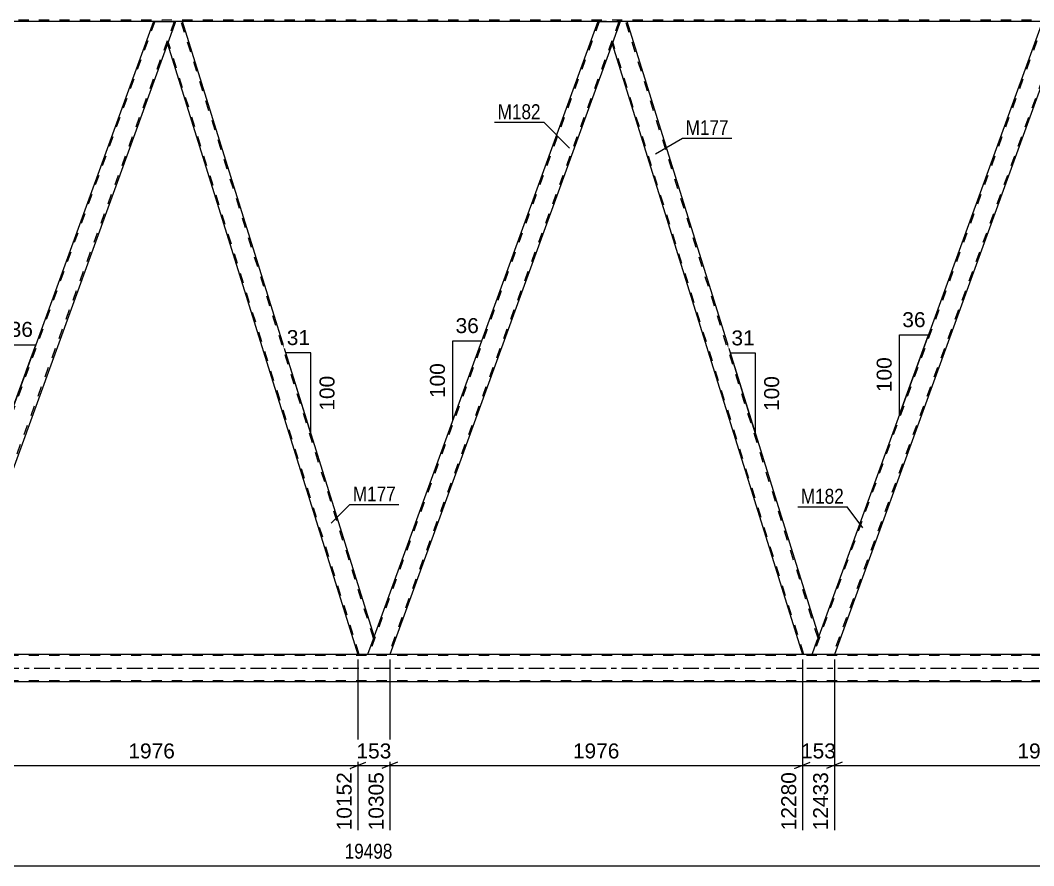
# Model space of a CAD drawing. Header units: millimetres. Extents: x 0 to 841, y 0 to 594.
# Drawn here: x 352.7 to 546.7, y 265.9 to 427.9 of the extents above; entities that cross this region are included whole.
import ezdxf

# ---------------------------------------------------------------- set-up
doc = ezdxf.new("R2010")
doc.units = ezdxf.units.MM
doc.linetypes.add('DXK_LINE_DOT2', pattern=[3.9198, 1.9599, -1.9599])
doc.linetypes.add('DXK_LINE_DOT3', pattern=[5.9187, 2.979, -0.9799, 0.9799, -0.9799])
doc.styles.add('Arial', font='ARIAL.TTF', dxfattribs={"height": 0.2})
doc.styles.add('Arial Narrow', font='ARIALN.TTF', dxfattribs={"height": 0.2})

# ---------------------------------------------------------------- blocks, each defined once
blk = doc.blocks.new('Part-717034467-3834 - 3663')
at = {"color": 7, "linetype": 'DXK_LINE_DOT2'}
for p, q in [((744.3, 306.19), (59.41, 306.19)), ((598.16, 306.43), (327.55, 306.43)), ((744.3, 301.39), (59.41, 301.39))]:
    blk.add_line(p, q, dxfattribs=at)
at = {"color": 2, "linetype": 'Continuous'}
for p, q in [((582.96, 306.43), (342.75, 306.43)), ((582.96, 301.15), (342.75, 301.15))]:
    blk.add_line(p, q, dxfattribs=at)
at = {"color": 7, "linetype": 'DXK_LINE_DOT3'}
blk.add_line((59.41, 303.79), (744.3, 303.79), dxfattribs=at)
blk = doc.blocks.new('Part-717034467-3785 - 3663')
at = {"color": 7, "linetype": 'DXK_LINE_DOT2'}
for p, q in [((463.55, 427.65), (419.43, 306.43)), ((467.3, 427.65), (423.18, 306.43)), ((467.55, 427.65), (466.01, 423.4)), ((420.44, 309.9), (419.18, 306.43)), ((423.43, 306.43), (419.18, 306.43))]:
    blk.add_line(p, q, dxfattribs=at)
at = {"color": 2, "linetype": 'Continuous'}
for p, q in [((463.3, 427.65), (420.44, 309.9)), ((463.3, 427.65), (467.55, 427.65)), ((466.01, 423.4), (423.43, 306.43))]:
    blk.add_line(p, q, dxfattribs=at)
blk = doc.blocks.new('Part-717034467-3800 - 3663')
at = {"color": 2, "linetype": 'Continuous'}
for p, q in [((467.55, 427.65), (466.01, 423.4)), ((468.87, 427.65), (467.55, 427.65)), ((505.57, 309.9), (468.87, 427.65)), ((466.01, 423.4), (502.46, 306.43)), ((504.31, 306.43), (505.3, 309.16)), ((505.49, 309.68), (505.3, 309.16)), ((505.57, 309.9), (505.49, 309.68))]:
    blk.add_line(p, q, dxfattribs=at)
at = {"color": 7, "linetype": 'DXK_LINE_DOT2'}
for p, q in [((505.44, 309.53), (468.62, 427.65)), ((502.72, 306.43), (466.14, 423.77)), ((505.41, 309.44), (505.3, 309.16)), ((505.49, 309.68), (505.44, 309.53)), ((504.31, 306.43), (502.46, 306.43))]:
    blk.add_line(p, q, dxfattribs=at)
blk = doc.blocks.new('Part-717034467-3855 - 3663')
at = {"color": 7, "linetype": 'DXK_LINE_DOT2'}
for p, q in [((548.69, 427.65), (504.56, 306.43)), ((552.43, 427.65), (508.31, 306.43)), ((552.69, 427.65), (551.14, 423.4)), ((505.57, 309.9), (504.31, 306.43)), ((508.57, 306.43), (504.31, 306.43))]:
    blk.add_line(p, q, dxfattribs=at)
at = {"color": 2, "linetype": 'Continuous'}
for p, q in [((548.43, 427.65), (505.57, 309.9)), ((548.43, 427.65), (552.69, 427.65)), ((551.14, 423.4), (508.57, 306.43))]:
    blk.add_line(p, q, dxfattribs=at)
blk = doc.blocks.new('Part-717034467-3860 - 3663')
at = {"color": 2, "linetype": 'Continuous'}
for p, q in [((382.42, 427.65), (380.87, 423.4)), ((383.74, 427.65), (382.42, 427.65)), ((420.44, 309.9), (383.74, 427.65)), ((380.87, 423.4), (417.33, 306.43)), ((420.17, 309.16), (419.18, 306.43)), ((420.44, 309.9), (420.17, 309.16))]:
    blk.add_line(p, q, dxfattribs=at)
at = {"color": 7, "linetype": 'DXK_LINE_DOT2'}
for p, q in [((420.3, 309.53), (383.48, 427.65)), ((417.58, 306.43), (381.01, 423.77)), ((420.42, 309.84), (420.17, 309.16)), ((419.18, 306.43), (417.33, 306.43))]:
    blk.add_line(p, q, dxfattribs=at)
blk = doc.blocks.new('Part-717034467-3865 - 3663')
at = {"color": 7, "linetype": 'DXK_LINE_DOT2'}
for p, q in [((378.42, 427.65), (334.3, 306.43)), ((382.16, 427.65), (338.04, 306.43)), ((382.42, 427.65), (380.87, 423.4)), ((335.8, 311.25), (334.04, 306.43)), ((340.05, 311.25), (338.3, 306.43)), ((338.3, 306.43), (334.04, 306.43))]:
    blk.add_line(p, q, dxfattribs=at)
at = {"color": 2, "linetype": 'Continuous'}
for p, q in [((378.16, 427.65), (335.8, 311.25)), ((378.16, 427.65), (382.42, 427.65)), ((380.87, 423.4), (340.05, 311.25))]:
    blk.add_line(p, q, dxfattribs=at)
blk = doc.blocks.new('Part-717034467-3956 - 3663')
at = {"color": 7, "linetype": 'DXK_LINE_DOT2'}
for p, q in [((754.1, 427.89), (69.21, 427.89)), ((383.74, 427.65), (378.16, 427.65)), ((468.87, 427.65), (463.3, 427.65))]:
    blk.add_line(p, q, dxfattribs=at)
at = {"color": 2, "linetype": 'Continuous'}
for p, q in [((378.16, 427.65), (298.6, 427.65)), ((463.3, 427.65), (383.74, 427.65)), ((548.43, 427.65), (468.87, 427.65))]:
    blk.add_line(p, q, dxfattribs=at)
blk = doc.blocks.new('StraightDimension-717034467-4675 - 3663')
at = {"color": 7, "linetype": 'Continuous'}
for p, q in [((338.3, 305.43), (338.3, 274.95)), ((417.33, 305.43), (417.33, 272.73)), ((339.8, 285.75), (336.8, 284.55)), ((415.83, 284.55), (418.83, 285.75)), ((338.3, 285.15), (417.33, 285.15))]:
    blk.add_line(p, q, dxfattribs=at)
at = {"color": 0}
blk.add_wipeout([(382.86, 285.9), (382.86, 290.1), (372.77, 290.1), (372.77, 285.9)], dxfattribs=at)
at = {"color": 0, "linetype": 'Continuous'}
blk.add_wipeout([(416.73, 284.45), (412.53, 284.45), (412.53, 272.13), (416.73, 272.13)], dxfattribs=at)
at = {"color": 3, "style": 'Arial'}
blk.add_text('1976', height=2.865, dxfattribs=at).set_placement((373.37, 286.5))
at = {"color": 3, "linetype": 'Continuous', "style": 'Arial'}
blk.add_text('10152', height=2.865, rotation=90.0002, dxfattribs=at).set_placement((416.13, 272.73))
blk = doc.blocks.new('AngleDimension-717034467-21900 - 3663')
at = {"color": 7, "linetype": 'Continuous'}
for p, q in [((350.09, 365.75), (355.63, 365.75)), ((350.09, 350.53), (355.63, 365.75)), ((350.09, 350.53), (350.09, 365.75)), ((353.85, 360.86), (355.63, 365.75))]:
    blk.add_line(p, q, dxfattribs=at)
at = {"color": 0}
for points in [[(355.69, 366.65), (355.69, 370.85), (350.04, 370.85), (350.04, 366.65)], [(349.19, 362.07), (344.99, 362.07), (344.99, 354.2), (349.19, 354.2)]]:
    blk.add_wipeout(points, dxfattribs=at)
at = {"color": 3, "style": 'Arial'}
blk.add_text('36', height=2.865, dxfattribs=at).set_placement((350.64, 367.25))
blk.add_text('100', height=2.865, rotation=90.0002, dxfattribs=at).set_placement((348.59, 354.8))
blk = doc.blocks.new('StraightDimension-717034467-4603 - 3663')
at = {"color": 7, "linetype": 'Continuous'}
for p, q in [((502.46, 305.43), (502.46, 272.73)), ((508.57, 305.43), (508.57, 272.73)), ((500.96, 284.55), (503.96, 285.75)), ((510.07, 285.75), (507.07, 284.55)), ((502.46, 285.15), (508.57, 285.15))]:
    blk.add_line(p, q, dxfattribs=at)
at = {"color": 0}
blk.add_wipeout([(509.45, 285.9), (509.45, 290.1), (501.58, 290.1), (501.58, 285.9)], dxfattribs=at)
at = {"color": 0, "linetype": 'Continuous'}
blk.add_wipeout([(507.97, 284.45), (503.77, 284.45), (503.77, 272.13), (507.97, 272.13)], dxfattribs=at)
at = {"color": 3, "style": 'Arial'}
blk.add_text('153', height=2.865, dxfattribs=at).set_placement((502.18, 286.5))
at = {"color": 3, "linetype": 'Continuous', "style": 'Arial'}
blk.add_text('12433', height=2.865, rotation=90.0002, dxfattribs=at).set_placement((507.37, 272.73))
blk = doc.blocks.new('StraightDimension-717034467-5177 - 3663')
at = {"color": 7, "linetype": 'Continuous'}
blk.add_line((50.15, 265.94), (788.59, 265.94), dxfattribs=at)
at = {"color": 0}
blk.add_wipeout([(424.54, 266.69), (424.54, 270.89), (414.2, 270.89), (414.2, 266.69)], dxfattribs=at)
at = {"color": 3, "style": 'Arial Narrow'}
blk.add_text('19498', height=2.863, dxfattribs=at).set_placement((414.8, 267.29))
blk = doc.blocks.new('AngleDimension-717034467-21914 - 3663')
at = {"color": 7, "linetype": 'Continuous'}
for p, q in [((405.56, 357.62), (403.52, 364.18)), ((408.34, 364.18), (403.52, 364.18)), ((408.34, 348.71), (403.52, 364.18)), ((408.34, 348.71), (408.34, 364.18))]:
    blk.add_line(p, q, dxfattribs=at)
at = {"color": 0}
for points in [[(408.75, 365.08), (408.75, 369.28), (403.11, 369.28), (403.11, 365.08)], [(413.44, 360.38), (409.24, 360.38), (409.24, 352.51), (413.44, 352.51)]]:
    blk.add_wipeout(points, dxfattribs=at)
at = {"color": 3, "style": 'Arial'}
blk.add_text('31', height=2.865, dxfattribs=at).set_placement((403.71, 365.68))
blk.add_text('100', height=2.865, rotation=90.0002, dxfattribs=at).set_placement((412.84, 353.11))
blk = doc.blocks.new('StraightDimension-717034467-4579 - 3663')
at = {"color": 7, "linetype": 'Continuous'}
for p, q in [((508.57, 305.43), (508.57, 272.73)), ((587.6, 305.43), (587.6, 272.73)), ((510.07, 285.75), (507.07, 284.55)), ((586.1, 284.55), (589.1, 285.75)), ((508.57, 285.15), (587.6, 285.15))]:
    blk.add_line(p, q, dxfattribs=at)
at = {"color": 0}
blk.add_wipeout([(553.13, 285.9), (553.13, 290.1), (543.03, 290.1), (543.03, 285.9)], dxfattribs=at)
at = {"color": 0, "linetype": 'Continuous'}
blk.add_wipeout([(587, 284.45), (582.8, 284.45), (582.8, 272.13), (587, 272.13)], dxfattribs=at)
at = {"color": 3, "style": 'Arial'}
blk.add_text('1976', height=2.865, dxfattribs=at).set_placement((543.63, 286.5))
at = {"color": 3, "linetype": 'Continuous', "style": 'Arial'}
blk.add_text('14409', height=2.865, rotation=90.0002, dxfattribs=at).set_placement((586.4, 272.73))
blk = doc.blocks.new('StraightDimension-717034467-4627 - 3663')
at = {"color": 7, "linetype": 'Continuous'}
for p, q in [((423.43, 305.43), (423.43, 272.73)), ((502.46, 305.43), (502.46, 272.73)), ((424.93, 285.75), (421.93, 284.55)), ((500.96, 284.55), (503.96, 285.75)), ((423.43, 285.15), (502.46, 285.15))]:
    blk.add_line(p, q, dxfattribs=at)
at = {"color": 0}
blk.add_wipeout([(468, 285.9), (468, 290.1), (457.9, 290.1), (457.9, 285.9)], dxfattribs=at)
at = {"color": 0, "linetype": 'Continuous'}
blk.add_wipeout([(501.86, 284.45), (497.66, 284.45), (497.66, 272.13), (501.86, 272.13)], dxfattribs=at)
at = {"color": 3, "style": 'Arial'}
blk.add_text('1976', height=2.865, dxfattribs=at).set_placement((458.5, 286.5))
at = {"color": 3, "linetype": 'Continuous', "style": 'Arial'}
blk.add_text('12280', height=2.865, rotation=90.0002, dxfattribs=at).set_placement((501.26, 272.73))
blk = doc.blocks.new('StraightDimension-717034467-4651 - 3663')
at = {"color": 7, "linetype": 'Continuous'}
for p, q in [((417.33, 305.43), (417.33, 272.73)), ((423.43, 305.43), (423.43, 272.73)), ((415.83, 284.55), (418.83, 285.75)), ((424.93, 285.75), (421.93, 284.55)), ((417.33, 285.15), (423.43, 285.15))]:
    blk.add_line(p, q, dxfattribs=at)
at = {"color": 0}
blk.add_wipeout([(424.32, 285.9), (424.32, 290.1), (416.45, 290.1), (416.45, 285.9)], dxfattribs=at)
at = {"color": 0, "linetype": 'Continuous'}
blk.add_wipeout([(422.83, 284.45), (418.63, 284.45), (418.63, 272.13), (422.83, 272.13)], dxfattribs=at)
at = {"color": 3, "style": 'Arial'}
blk.add_text('153', height=2.865, dxfattribs=at).set_placement((417.05, 286.5))
at = {"color": 3, "linetype": 'Continuous', "style": 'Arial'}
blk.add_text('10305', height=2.865, rotation=90.0002, dxfattribs=at).set_placement((422.23, 272.73))
blk = doc.blocks.new('AngleDimension-717034467-21928 - 3663')
at = {"color": 7, "linetype": 'Continuous'}
for p, q in [((435.49, 366.47), (441.03, 366.47)), ((435.49, 351.24), (441.03, 366.47)), ((435.49, 351.24), (435.49, 366.47)), ((436.95, 355.27), (441.03, 366.47))]:
    blk.add_line(p, q, dxfattribs=at)
at = {"color": 0}
for points in [[(441.08, 367.37), (441.08, 371.57), (435.43, 371.57), (435.43, 367.37)], [(434.59, 362.79), (430.39, 362.79), (430.39, 354.92), (434.59, 354.92)]]:
    blk.add_wipeout(points, dxfattribs=at)
at = {"color": 3, "style": 'Arial'}
blk.add_text('36', height=2.865, dxfattribs=at).set_placement((436.03, 367.97))
blk.add_text('100', height=2.865, rotation=90.0002, dxfattribs=at).set_placement((433.99, 355.52))
blk = doc.blocks.new('AngleDimension-717034467-21942 - 3663')
at = {"color": 7, "linetype": 'Continuous'}
for p, q in [((491.12, 356.28), (488.67, 364.12)), ((493.49, 364.12), (488.67, 364.12)), ((493.49, 348.66), (488.67, 364.12)), ((493.49, 348.66), (493.49, 364.12))]:
    blk.add_line(p, q, dxfattribs=at)
at = {"color": 0}
for points in [[(493.91, 365.02), (493.91, 369.22), (488.26, 369.22), (488.26, 365.02)], [(498.59, 360.32), (494.39, 360.32), (494.39, 352.45), (498.59, 352.45)]]:
    blk.add_wipeout(points, dxfattribs=at)
at = {"color": 3, "style": 'Arial'}
blk.add_text('31', height=2.865, dxfattribs=at).set_placement((488.86, 365.62))
blk.add_text('100', height=2.865, rotation=90.0002, dxfattribs=at).set_placement((497.99, 353.05))
blk = doc.blocks.new('AngleDimension-717034467-21956 - 3663')
at = {"color": 7, "linetype": 'Continuous'}
for p, q in [((521.04, 367.61), (526.58, 367.61)), ((521.04, 352.38), (526.58, 367.61)), ((521.04, 352.38), (521.04, 367.61)), ((522.29, 355.82), (526.58, 367.61))]:
    blk.add_line(p, q, dxfattribs=at)
at = {"color": 0}
for points in [[(526.63, 368.51), (526.63, 372.71), (520.98, 372.71), (520.98, 368.51)], [(520.14, 363.93), (515.94, 363.93), (515.94, 356.06), (520.14, 356.06)]]:
    blk.add_wipeout(points, dxfattribs=at)
at = {"color": 3, "style": 'Arial'}
blk.add_text('36', height=2.865, dxfattribs=at).set_placement((521.58, 369.11))
blk.add_text('100', height=2.865, rotation=90.0002, dxfattribs=at).set_placement((519.54, 356.66))
blk = doc.blocks.new('Mark-717034467-3781 - 3663')
at = {"color": 0}
blk.add_wipeout([(452.32, 408.94), (452.32, 411.94), (444.09, 411.94), (444.09, 408.94)], dxfattribs=at)
blk.add_wipeout([(452.32, 408.94), (452.32, 411.94), (444.09, 411.94), (444.09, 408.94)], dxfattribs=at)
at = {"color": 30, "linetype": 'Continuous'}
for p in [(443.49, 408.34), (457.86, 403.39)]:
    blk.add_line(p, (452.92, 408.34), dxfattribs=at)
at = {"color": 3, "style": 'Arial Narrow'}
blk.add_text('M182', height=2.863, dxfattribs=at).set_placement((444.09, 408.94))
blk = doc.blocks.new('Mark-717034467-3856 - 3663')
at = {"color": 0}
blk.add_wipeout([(424.58, 335.72), (424.58, 338.72), (416.36, 338.72), (416.36, 335.72)], dxfattribs=at)
blk.add_wipeout([(424.58, 335.72), (424.58, 338.72), (416.36, 338.72), (416.36, 335.72)], dxfattribs=at)
at = {"color": 30, "linetype": 'Continuous'}
for p, q in [((412.22, 331.58), (415.76, 335.12)), ((415.76, 335.12), (425.18, 335.12))]:
    blk.add_line(p, q, dxfattribs=at)
at = {"color": 3, "style": 'Arial Narrow'}
blk.add_text('M177', height=2.863, dxfattribs=at).set_placement((416.36, 335.72))
blk = doc.blocks.new('Mark-717034467-3796 - 3663')
at = {"color": 0}
blk.add_wipeout([(488.31, 405.89), (488.31, 408.89), (480.09, 408.89), (480.09, 405.89)], dxfattribs=at)
blk.add_wipeout([(488.31, 405.89), (488.31, 408.89), (480.09, 408.89), (480.09, 405.89)], dxfattribs=at)
at = {"color": 30, "linetype": 'Continuous'}
for p, q in [((474.29, 402.29), (479.49, 405.29)), ((479.49, 405.29), (488.91, 405.29))]:
    blk.add_line(p, q, dxfattribs=at)
at = {"color": 3, "style": 'Arial Narrow'}
blk.add_text('M177', height=2.863, dxfattribs=at).set_placement((480.09, 405.89))
blk = doc.blocks.new('Mark-717034467-3851 - 3663')
at = {"color": 0}
blk.add_wipeout([(510.39, 335.28), (510.39, 338.28), (502.16, 338.28), (502.16, 335.28)], dxfattribs=at)
blk.add_wipeout([(510.39, 335.28), (510.39, 338.28), (502.16, 338.28), (502.16, 335.28)], dxfattribs=at)
at = {"color": 30, "linetype": 'Continuous'}
for p in [(501.56, 334.68), (514, 330.69)]:
    blk.add_line(p, (510.99, 334.68), dxfattribs=at)
at = {"color": 3, "style": 'Arial Narrow'}
blk.add_text('M182', height=2.863, dxfattribs=at).set_placement((502.16, 335.28))

msp = doc.modelspace()

# ---------------------------------------------------------------- block references
for name in ['Part-717034467-3956 - 3663', 'Part-717034467-3865 - 3663', 'Part-717034467-3860 - 3663', 'Part-717034467-3785 - 3663', 'Part-717034467-3800 - 3663', 'Part-717034467-3855 - 3663', 'Part-717034467-3834 - 3663']:
    msp.add_blockref(name, (0, 0))

# ---------------------------------------------------------------- next in the draw order: block references
for name in ['AngleDimension-717034467-21900 - 3663', 'StraightDimension-717034467-4675 - 3663', 'StraightDimension-717034467-4603 - 3663']:
    msp.add_blockref(name, (0, 0))

# ---------------------------------------------------------------- next in the draw order: block references
msp.add_blockref('StraightDimension-717034467-5177 - 3663', (0, 0))

# ---------------------------------------------------------------- next in the draw order: block references
for name in ['Mark-717034467-3781 - 3663', 'Mark-717034467-3796 - 3663', 'AngleDimension-717034467-21956 - 3663', 'AngleDimension-717034467-21928 - 3663', 'AngleDimension-717034467-21914 - 3663', 'AngleDimension-717034467-21942 - 3663', 'Mark-717034467-3856 - 3663', 'Mark-717034467-3851 - 3663', 'StraightDimension-717034467-4627 - 3663', 'StraightDimension-717034467-4579 - 3663']:
    msp.add_blockref(name, (0, 0))

# ---------------------------------------------------------------- next in the draw order: block references
msp.add_blockref('StraightDimension-717034467-4651 - 3663', (0, 0))

doc.saveas('drawing.dxf')
